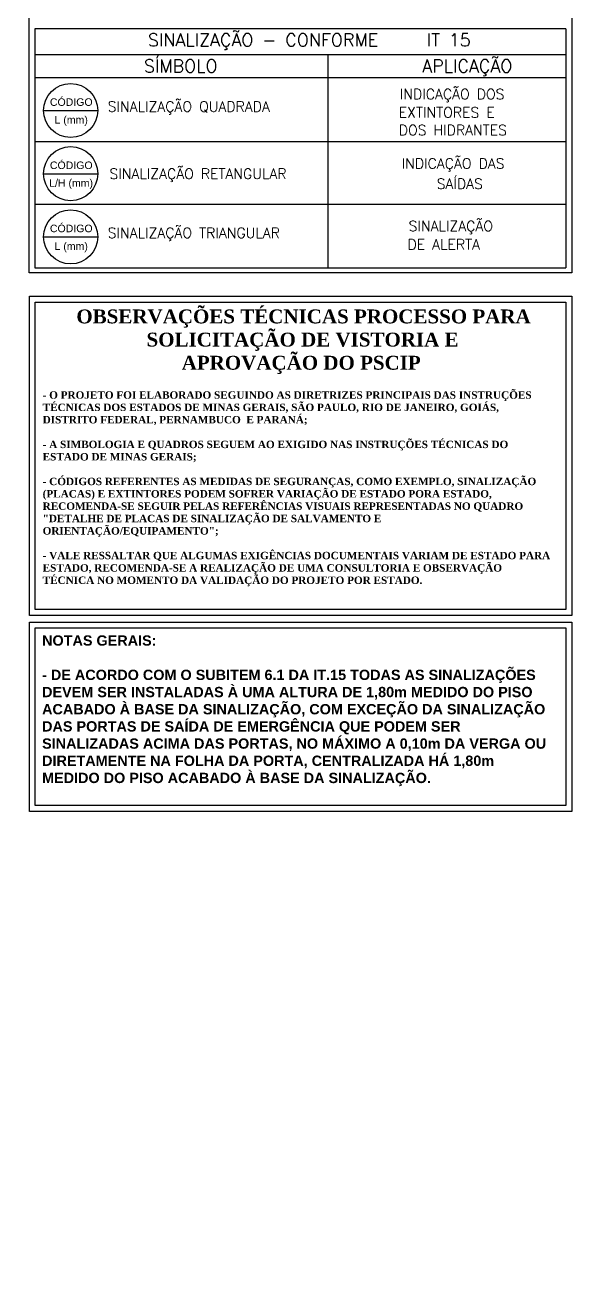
# Model space of a CAD drawing. Header units: metres. Extents: x -1783 to 21505, y -57 to 13660.
# Drawn here: x 3971 to 5161, y 9115 to 11800 of the extents above; entities that cross this region are included whole.
import ezdxf

# ---------------------------------------------------------------- set-up
doc = ezdxf.new("R2010")
doc.units = ezdxf.units.M
doc.header["$MEASUREMENT"] = 0
for name, color, linetype in [('colorida chamar atenção', 10, 'Continuous'), ('cotas', 7, 'Continuous'), ('P025', 3, 'Continuous'), ('P03', 7, 'Continuous'), ('Quadro de Áreas Paredes (1)_5_0', 7, 'Continuous'), ('TEXTO', 7, 'Continuous')]:
    doc.layers.add(name, color=color, linetype=linetype)
doc.styles.add('ARIAL', font='arial.ttf', dxfattribs={"height": 0.15})
doc.styles.add('SR200-100', font='romans.shx', dxfattribs={"height": 50})
doc.styles.add('SR80-50', font='romans.shx', dxfattribs={"height": 10})

msp = doc.modelspace()

# ---------------------------------------------------------------- hatches: boundary and pattern name
at = {"layer": 'cotas'}
h = msp.add_hatch(color=7, dxfattribs=at)
h.dxf.hatch_style = 1
h.paths.add_polyline_path([(9417.498, 13659.963), (-1782.502, 13659.963), (-1782.502, 5739.963), (9417.498, 5739.963)])
h.paths.add_polyline_path([(-1515.835, 13593.296), (9284.165, 13593.296), (9284.165, 5806.63), (-1515.835, 5806.63)], flags=16)

# ---------------------------------------------------------------- linework, layer by layer
at = {"layer": 'colorida chamar atenção'}
for p, q in [((4011.551, 11615.239), (4128.345, 11615.239)), ((4011.551, 11478.792), (4128.345, 11478.792)), ((4011.551, 11342.345), (4128.345, 11342.345))]:
    msp.add_line(p, q, dxfattribs=at)
for centre in [(4069.948, 11615.239), (4069.948, 11478.792), (4069.948, 11342.345)]:
    msp.add_circle(centre, 58.397, dxfattribs=at)
at = {"layer": 'P025', "color": 7}
for points in [[(3980.814, 11214.01), (5151.528, 11214.01), (5151.528, 10524.836), (3980.814, 10524.836)], [(3993.414, 11201.41), (5138.928, 11201.41), (5138.928, 10537.436), (3993.414, 10537.436)], [(3980.814, 10510.201), (5151.528, 10510.201), (5151.528, 10101.53), (3980.814, 10101.53)], [(3993.414, 10497.601), (5138.928, 10497.601), (5138.928, 10114.13), (3993.414, 10114.13)]]:
    msp.add_lwpolyline(points, close=True, dxfattribs=at)
at = {"layer": 'P03'}
msp.add_lwpolyline([(3980.179, 13439.02), (5151.352, 13439.02), (5151.528, 11264.532), (3980.355, 11264.532)], close=True, dxfattribs=at)
at = {"layer": 'Quadro de Áreas Paredes (1)_5_0', "linetype": 'Continuous'}
for p, q in [((3992.871, 11791.48), (3992.871, 11275.599)), ((5138.811, 11791.48), (3992.871, 11791.48)), ((5138.811, 11791.48), (5138.823, 11275.599)), ((3992.871, 11736.007), (5137.782, 11736.007)), ((4624.942, 11736.007), (4624.942, 11275.599)), ((3992.871, 11686.175), (5138.813, 11686.175)), ((3992.871, 11548.494), (5138.816, 11548.494)), ((3992.871, 11413.281), (5139.071, 11413.281)), ((3992.871, 11413.281), (5139.071, 11413.281)), ((3992.871, 11275.599), (5138.823, 11275.599))]:
    msp.add_line(p, q, dxfattribs=at)

# ---------------------------------------------------------------- texts
at = {"layer": 'colorida chamar atenção', "style": 'ARIAL'}
for s, p in [('CÓDIGO', (4025.184, 11625.27)), ('L (mm)', (4035.162, 11586.968)), ('CÓDIGO', (4025.184, 11488.823)), ('L/H (mm)', (4023.57, 11450.521)), ('CÓDIGO', (4025.184, 11352.376)), ('L (mm)', (4035.162, 11314.074))]:
    msp.add_text(s, height=16.2735, dxfattribs=at).set_placement(p)
at = {"layer": 'Quadro de Áreas Paredes (1)_5_0', "linetype": 'Continuous'}
for s, height, style, p in [('SINALIZAÇÃO - CONFORME   IT 15', 27.66779, 'SR200-100', (4236.868, 11753.854)), ('SÍMBOLO', 27.6678, 'SR200-100', (4228.225, 11697.523)), ('APLICAÇÃO', 27.6678, 'SR200-100', (4829.099, 11697.523)), ('INDICAÇÃO DOS', 22.13423, 'SR80-50', (4780.636, 11639.718)), ('SINALIZAÇÃO QUADRADA', 22.13423, 'SR80-50', (4149.933, 11612.687)), ('EXTINTORES E', 22.13423, 'SR80-50', (4778.344, 11600.005)), ('DOS HIDRANTES', 22.13423, 'SR80-50', (4778.344, 11561.992)), ('SINALIZAÇÃO RETANGULAR', 22.13423, 'SR80-50', (4153.748, 11467.502)), ('INDICAÇÃO DAS', 22.13423, 'SR80-50', (4784.575, 11489.741)), ('SAÍDAS', 22.1342, 'SR80-50', (4860.17, 11445.921)), ('SINALIZAÇÃO TRIANGULAR', 22.13423, 'SR80-50', (4149.933, 11339.792)), ('SINALIZAÇÃO ', 22.13423, 'SR80-50', (4799.556, 11354.669)), ('DE ALERTA', 22.1342, 'SR80-50', (4797.264, 11314.955))]:
    msp.add_text(s, height=height, dxfattribs=dict(at, style=style)).set_placement(p)
at = {"layer": 'TEXTO', "color": 0, "attachment_point": 1}
for s, width, heights, insert, char_height in [('\\pi72.784;{\\fTimes New Roman|b1|i0|c0|p18;\\H1.875x;\\C256;OBSERVAÇÕES TÉCNICAS PROCESSO PARA \\P\\pi224.27;SOLICITAÇÃO DE VISTORIA E\\P\\pi300.12;APROVAÇÃO DO PSCIP \\P\\pi0;\\H0.53333x;\\P- O PROJETO FOI ELABORADO SEGUINDO AS DIRETRIZES PRINCIPAIS DAS INSTRUÇÕES TÉCNICAS DOS ESTADOS DE MINAS GERAIS, SÃO PAULO, RIO DE JANEIRO, GOIÁS, DISTRITO FEDERAL, PERNAMBUCO  E PARANÁ;\\P\\P- A SIMBOLOGIA E QUADROS SEGUEM AO EXIGIDO NAS INSTRUÇÕES TÉCNICAS DO ESTADO DE MINAS GERAIS;\\P\\P- CÓDIGOS REFERENTES AS MEDIDAS DE SEGURANÇAS, COMO EXEMPLO, SINALIZAÇÃO (PLACAS) E EXTINTORES PODEM SOFRER VARIAÇÃO DE ESTADO PORA ESTADO, RECOMENDA-SE SEGUIR PELAS REFERÊNCIAS VISUAIS REPRESENTADAS NO QUADRO "DETALHE DE PLACAS DE SINALIZAÇÃO DE SALVAMENTO E ORIENTAÇÃO/EQUIPAMENTO"; \\P\\P- VALE RESSALTAR QUE ALGUMAS EXIGÊNCIAS DOCUMENTAIS VARIAM DE ESTADO PARA ESTADO, RECOMENDA-SE A REALIZAÇÃO DE UMA CONSULTORIA E OBSERVAÇÃO TÉCNICA NO MOMENTO DA VALIDAÇÃO DO PROJETO POR ESTADO.\\P\\P    }', 1104.13697, [2517.487], (4009.522, 11185.467), 16), ('{\\fArial|b1|i0|c0|p34;\\H1.2515x;\\C256;NOTAS GERAIS:\\P\\P- DE ACORDO COM O SUBITEM 6.1 DA IT.15 TODAS AS SINALIZAÇÕES DEVEM SER INSTALADAS À UMA ALTURA DE 1,80m MEDIDO DO PISO ACABADO À BASE DA SINALIZAÇÃO, COM EXCEÇÃO DA SINALIZAÇÃO DAS PORTAS DE SAÍDA DE EMERGÊNCIA QUE PODEM SER SINALIZADAS ACIMA DAS PORTAS, NO MÁXIMO A 0,10m DA VERGA OU DIRETAMENTE NA FOLHA DA PORTA, CENTRALIZADA HÁ 1,80m MEDIDO DO PISO ACABADO À BASE DA SINALIZAÇÃO.}', 1105.21676, [839.523], (4008.286, 10481.658), 17.782897)]:
    msp.add_mtext_dynamic_manual_height_columns(s, width=width, gutter_width=1058.506, heights=heights, dxfattribs=dict(at, insert=insert, char_height=char_height))

doc.saveas('drawing.dxf')
